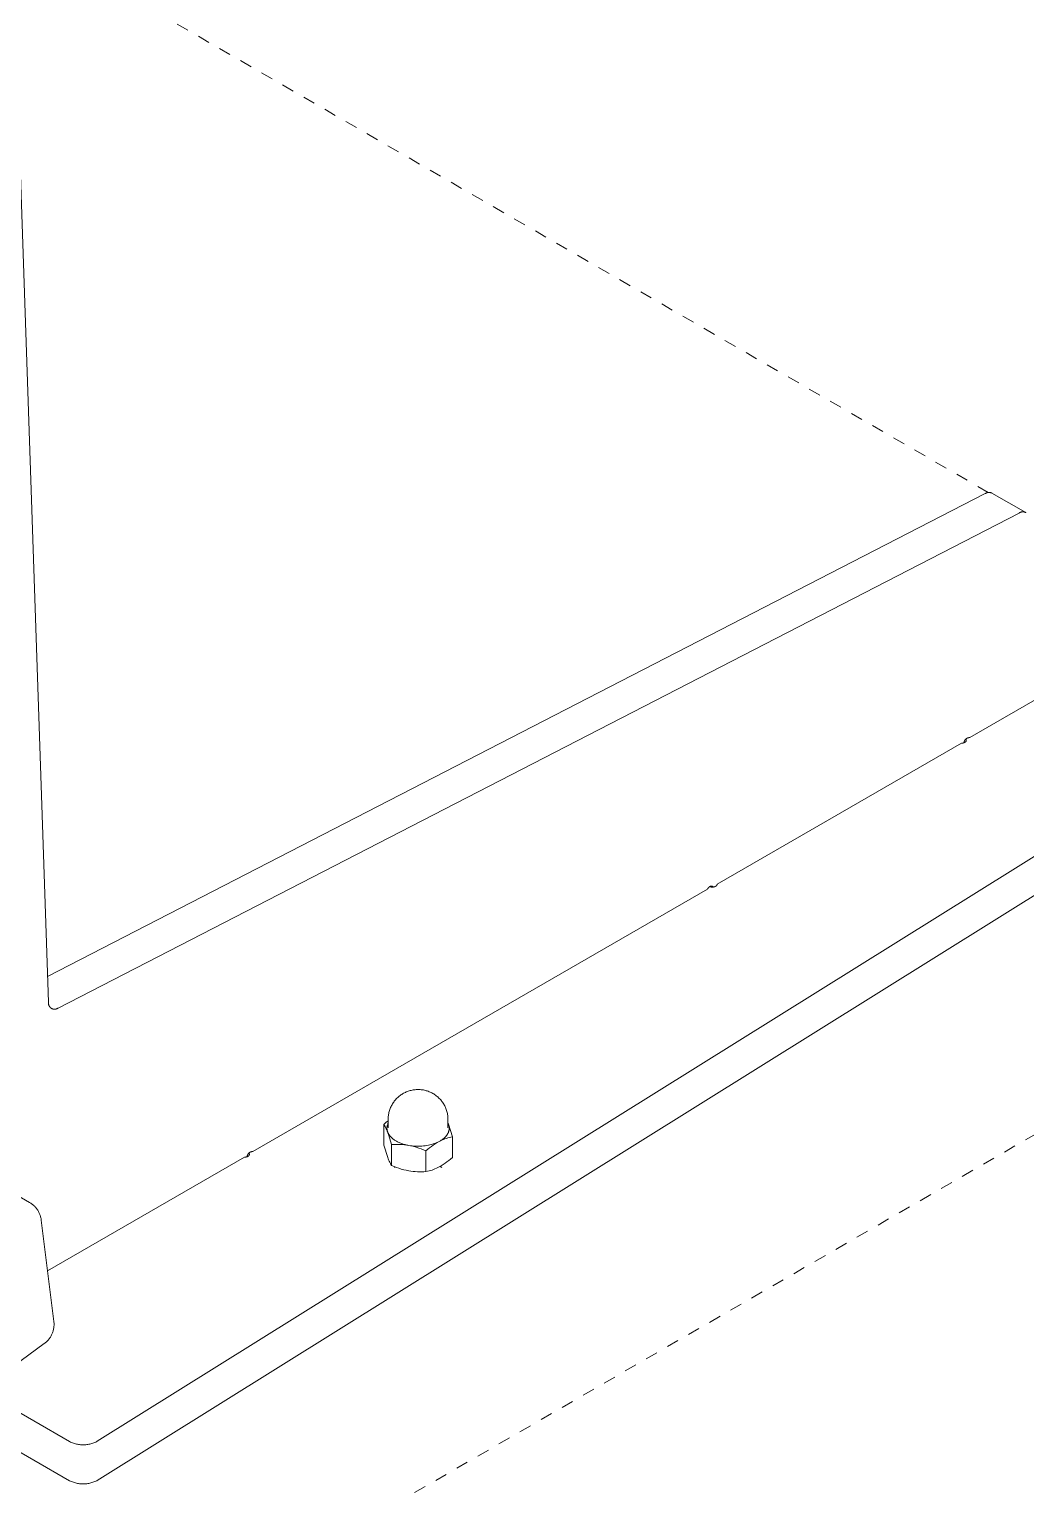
# Model space of a CAD drawing. Header units: inches. Extents: x -6 to 177, y -6 to 113.
# Drawn here: x 159.55 to 167.75, y 58.59 to 70.58 of the extents above; entities that cross this region are included whole.
import ezdxf

# ---------------------------------------------------------------- set-up
doc = ezdxf.new("R2010")
doc.units = ezdxf.units.IN
doc.linetypes.add('HIDDEN', pattern=[1.905, 1.27, -0.635])
doc.layers.add('ZANO_R', color=7, linetype='Continuous', lineweight=0)
doc.layers.add('ZANO_R_przerywana', color=250, linetype='HIDDEN', lineweight=0)

msp = doc.modelspace()

# ---------------------------------------------------------------- linework, layer by layer
at = {"layer": 'ZANO_R'}
for p, q in [((159.70955, 62.57689), (159.43822, 70.59435)), ((167.41172, 66.75948), (159.70235, 62.78961)), ((167.4134, 66.7605), (167.41172, 66.75948)), ((167.41512, 66.76146), (167.4134, 66.7605)), ((167.41686, 66.76236), (167.41512, 66.76146)), ((167.41864, 66.7632), (167.41686, 66.76236)), ((167.42044, 66.76398), (167.41864, 66.7632)), ((167.42227, 66.7647), (167.42044, 66.76398)), ((167.42413, 66.76535), (167.42227, 66.7647)), ((167.426, 66.76594), (167.42413, 66.76535)), ((167.4279, 66.76646), (167.426, 66.76594)), ((167.42981, 66.76692), (167.4279, 66.76646)), ((167.43174, 66.76731), (167.42981, 66.76692)), ((167.43368, 66.76763), (167.43174, 66.76731)), ((167.43563, 66.76789), (167.43368, 66.76763)), ((167.43758, 66.76808), (167.43563, 66.76789)), ((167.43954, 66.7682), (167.43758, 66.76808)), ((167.44151, 66.76826), (167.43954, 66.7682)), ((167.44348, 66.76824), (167.44151, 66.76826)), ((167.44544, 66.76816), (167.44348, 66.76824)), ((167.4474, 66.76801), (167.44544, 66.76816)), ((167.44935, 66.76779), (167.4474, 66.76801)), ((167.4513, 66.76751), (167.44935, 66.76779)), ((167.45323, 66.76716), (167.4513, 66.76751)), ((167.45515, 66.76674), (167.45323, 66.76716)), ((167.45706, 66.76626), (167.45515, 66.76674)), ((167.45895, 66.76571), (167.45706, 66.76626)), ((167.46081, 66.76509), (167.45895, 66.76571)), ((167.46266, 66.76441), (167.46081, 66.76509)), ((167.46448, 66.76367), (167.46266, 66.76441)), ((167.46627, 66.76287), (167.46448, 66.76367)), ((167.46627, 66.76287), (167.74469, 66.60212)), ((167.69014, 66.59873), (159.78851, 62.52986)), ((167.69149, 66.59974), (167.69014, 66.59873)), ((167.69288, 66.60071), (167.69149, 66.59974)), ((167.6943, 66.60162), (167.69288, 66.60071)), ((167.69575, 66.60249), (167.6943, 66.60162)), ((167.69723, 66.6033), (167.69575, 66.60249)), ((167.69874, 66.60406), (167.69723, 66.6033)), ((167.70027, 66.60477), (167.69874, 66.60406)), ((167.70183, 66.60542), (167.70027, 66.60477)), ((167.70341, 66.60602), (167.70183, 66.60542)), ((167.70501, 66.60657), (167.70341, 66.60602)), ((167.70663, 66.60706), (167.70501, 66.60657)), ((167.70826, 66.60749), (167.70663, 66.60706)), ((167.70991, 66.60786), (167.70826, 66.60749)), ((167.71157, 66.60818), (167.70991, 66.60786)), ((167.71324, 66.60844), (167.71157, 66.60818)), ((167.71492, 66.60864), (167.71324, 66.60844)), ((167.7166, 66.60878), (167.71492, 66.60864)), ((167.71829, 66.60887), (167.7166, 66.60878)), ((167.71998, 66.60889), (167.71829, 66.60887)), ((167.72167, 66.60886), (167.71998, 66.60889)), ((167.72335, 66.60877), (167.72167, 66.60886)), ((167.72504, 66.60862), (167.72335, 66.60877)), ((167.72671, 66.60841), (167.72504, 66.60862)), ((167.72838, 66.60814), (167.72671, 66.60841)), ((167.73004, 66.60781), (167.72838, 66.60814)), ((167.73169, 66.60743), (167.73004, 66.60781)), ((167.73332, 66.60699), (167.73169, 66.60743)), ((167.73493, 66.60649), (167.73332, 66.60699)), ((167.73653, 66.60594), (167.73493, 66.60649)), ((167.73811, 66.60533), (167.73653, 66.60594)), ((167.73966, 66.60467), (167.73811, 66.60533)), ((167.74119, 66.60395), (167.73966, 66.60467)), ((167.74269, 66.60319), (167.74119, 66.60395)), ((167.74417, 66.60237), (167.74269, 66.60319)), ((167.74562, 66.60149), (167.74417, 66.60237)), ((167.28376, 64.75237), (167.94599, 65.13471)), ((167.27769, 64.75229), (167.27921, 64.75239)), ((167.27921, 64.75239), (167.28072, 64.75243)), ((167.28072, 64.75243), (167.28224, 64.75243)), ((167.28224, 64.75243), (167.28376, 64.75237)), ((167.21615, 64.70691), (165.20678, 63.5468)), ((167.2179, 64.70693), (167.21615, 64.70691)), ((167.21969, 64.707), (167.2179, 64.70693)), ((167.22149, 64.70712), (167.21969, 64.707)), ((167.22331, 64.70728), (167.22149, 64.70712)), ((167.22514, 64.70751), (167.22331, 64.70728)), ((167.22698, 64.70778), (167.22514, 64.70751)), ((167.22882, 64.70811), (167.22698, 64.70778)), ((167.23064, 64.7085), (167.22882, 64.70811)), ((167.23245, 64.70895), (167.23064, 64.7085)), ((167.23423, 64.70944), (167.23245, 64.70895)), ((167.23598, 64.71), (167.23423, 64.70944)), ((167.23684, 64.7103), (167.23598, 64.71)), ((167.23769, 64.71061), (167.23684, 64.7103)), ((167.23704, 64.71037), (167.23714, 64.71188)), ((167.23714, 64.71188), (167.2373, 64.71339)), ((167.2373, 64.71339), (167.23751, 64.7149)), ((167.23751, 64.7149), (167.23776, 64.71639)), ((167.23853, 64.71094), (167.23769, 64.71061)), ((167.23776, 64.71639), (167.23807, 64.71788)), ((167.23807, 64.71788), (167.23843, 64.71935)), ((167.23843, 64.71935), (167.23884, 64.72081)), ((167.23936, 64.71127), (167.23853, 64.71094)), ((167.23884, 64.72081), (167.2393, 64.72226)), ((167.2393, 64.72226), (167.23981, 64.72369)), ((167.24017, 64.71163), (167.23936, 64.71127)), ((167.23981, 64.72369), (167.24037, 64.7251)), ((167.24096, 64.71199), (167.24017, 64.71163)), ((167.24037, 64.7251), (167.24098, 64.72649)), ((167.24175, 64.71237), (167.24096, 64.71199)), ((167.24098, 64.72649), (167.24163, 64.72786)), ((167.24163, 64.72786), (167.24233, 64.72921)), ((167.24251, 64.71275), (167.24175, 64.71237)), ((167.24233, 64.72921), (167.24308, 64.73053)), ((167.24326, 64.71315), (167.24251, 64.71275)), ((167.24308, 64.73053), (167.24387, 64.73182)), ((167.24399, 64.71356), (167.24326, 64.71315)), ((167.24387, 64.73182), (167.2447, 64.73309)), ((167.2447, 64.71399), (167.24399, 64.71356)), ((167.2447, 64.73309), (167.24558, 64.73433)), ((167.24539, 64.71442), (167.2447, 64.71399)), ((167.24606, 64.71486), (167.24539, 64.71442)), ((167.24558, 64.73433), (167.2465, 64.73554)), ((167.24672, 64.71531), (167.24606, 64.71486)), ((167.2465, 64.73554), (167.24746, 64.73671)), ((167.24735, 64.71577), (167.24672, 64.71531)), ((167.24795, 64.71624), (167.24735, 64.71577)), ((167.24746, 64.73671), (167.24845, 64.73786)), ((167.24854, 64.71671), (167.24795, 64.71624)), ((167.24845, 64.73786), (167.24949, 64.73896)), ((167.2491, 64.7172), (167.24854, 64.71671)), ((167.24964, 64.71769), (167.2491, 64.7172)), ((167.24949, 64.73896), (167.25057, 64.74003)), ((167.25016, 64.71819), (167.24964, 64.71769)), ((167.25065, 64.71869), (167.25016, 64.71819)), ((167.25057, 64.74003), (167.25168, 64.74107)), ((167.25112, 64.7192), (167.25065, 64.71869)), ((167.25157, 64.71971), (167.25112, 64.7192)), ((167.25148, 64.73967), (167.25174, 64.73936)), ((167.25199, 64.72023), (167.25157, 64.71971)), ((167.25168, 64.74107), (167.25282, 64.74206)), ((167.25174, 64.73936), (167.25199, 64.73905)), ((167.25199, 64.73905), (167.25223, 64.73874)), ((167.25238, 64.72075), (167.25199, 64.72023)), ((167.25223, 64.73874), (167.25246, 64.73843)), ((167.25276, 64.72127), (167.25238, 64.72075)), ((167.25246, 64.73843), (167.25268, 64.73811)), ((167.25268, 64.73811), (167.2529, 64.7378)), ((167.2531, 64.7218), (167.25276, 64.72127)), ((167.25282, 64.74206), (167.254, 64.74302)), ((167.2529, 64.7378), (167.2531, 64.73748)), ((167.2531, 64.73748), (167.2533, 64.73717)), ((167.25343, 64.72232), (167.2531, 64.7218)), ((167.2533, 64.73717), (167.25349, 64.73685)), ((167.25358, 64.72259), (167.25343, 64.72232)), ((167.25349, 64.73685), (167.25367, 64.73653)), ((167.25373, 64.72285), (167.25358, 64.72259)), ((167.25367, 64.73653), (167.25384, 64.73621)), ((167.25387, 64.72312), (167.25373, 64.72285)), ((167.25384, 64.73621), (167.254, 64.7359)), ((167.254, 64.72338), (167.25387, 64.72312)), ((167.254, 64.74302), (167.25521, 64.74393)), ((167.254, 64.7359), (167.25415, 64.73558)), ((167.25413, 64.72365), (167.254, 64.72338)), ((167.25425, 64.72391), (167.25413, 64.72365)), ((167.25415, 64.73558), (167.2543, 64.73526)), ((167.25437, 64.72418), (167.25425, 64.72391)), ((167.2543, 64.73526), (167.25444, 64.73494)), ((167.25448, 64.72444), (167.25437, 64.72418)), ((167.25444, 64.73494), (167.25456, 64.73462)), ((167.25458, 64.72471), (167.25448, 64.72444)), ((167.25456, 64.73462), (167.25468, 64.7343)), ((167.25468, 64.72497), (167.25458, 64.72471)), ((167.25468, 64.7343), (167.25479, 64.73399)), ((167.25478, 64.72524), (167.25468, 64.72497)), ((167.25486, 64.7255), (167.25478, 64.72524)), ((167.25479, 64.73399), (167.2549, 64.73367)), ((167.25495, 64.72577), (167.25486, 64.7255)), ((167.2549, 64.73367), (167.25499, 64.73335)), ((167.25502, 64.72603), (167.25495, 64.72577)), ((167.25499, 64.73335), (167.25508, 64.73304)), ((167.25509, 64.72629), (167.25502, 64.72603)), ((167.25508, 64.73304), (167.25516, 64.73272)), ((167.25516, 64.72655), (167.25509, 64.72629)), ((167.25516, 64.73272), (167.25523, 64.73241)), ((167.25522, 64.72681), (167.25516, 64.72655)), ((167.25521, 64.74393), (167.25646, 64.74481)), ((167.25527, 64.72708), (167.25522, 64.72681)), ((167.25523, 64.73241), (167.25529, 64.7321)), ((167.25532, 64.72734), (167.25527, 64.72708)), ((167.25529, 64.7321), (167.25535, 64.73179)), ((167.25536, 64.7276), (167.25532, 64.72734)), ((167.25535, 64.73179), (167.25539, 64.73147)), ((167.2554, 64.72785), (167.25536, 64.7276)), ((167.25539, 64.73147), (167.25543, 64.73116)), ((167.25543, 64.72811), (167.2554, 64.72785)), ((167.25543, 64.73116), (167.25546, 64.73086)), ((167.25546, 64.72837), (167.25543, 64.72811)), ((167.25546, 64.73086), (167.25549, 64.73055)), ((167.25548, 64.72862), (167.25546, 64.72837)), ((167.2555, 64.72888), (167.25548, 64.72862)), ((167.25549, 64.73055), (167.25551, 64.73024)), ((167.25551, 64.72913), (167.2555, 64.72888)), ((167.25551, 64.73024), (167.25552, 64.72994)), ((167.25552, 64.72939), (167.25551, 64.72913)), ((167.25552, 64.72994), (167.25552, 64.72964)), ((167.25552, 64.72964), (167.25552, 64.72939)), ((167.25646, 64.74481), (167.25773, 64.74564)), ((167.25773, 64.74564), (167.25903, 64.74642)), ((167.25903, 64.74642), (167.26035, 64.74716)), ((167.26035, 64.74716), (167.2617, 64.74786)), ((167.2617, 64.74786), (167.26307, 64.7485)), ((167.26307, 64.7485), (167.26446, 64.74911)), ((167.26446, 64.74911), (167.26588, 64.74966)), ((167.26588, 64.74966), (167.26731, 64.75016)), ((167.26731, 64.75016), (167.26876, 64.75062)), ((167.26876, 64.75062), (167.27022, 64.75102)), ((167.27022, 64.75102), (167.27169, 64.75138)), ((167.27169, 64.75138), (167.27318, 64.75168)), ((167.27318, 64.75168), (167.27468, 64.75193)), ((167.27468, 64.75193), (167.27618, 64.75214)), ((167.27618, 64.75214), (167.27769, 64.75229)), ((160.10983, 58.96809), (168.90459, 64.45768)), ((160.10983, 58.64661), (168.90459, 64.13619)), ((161.38971, 61.34944), (165.12803, 63.50776)), ((165.12803, 63.50776), (165.12893, 63.50927)), ((165.12893, 63.50927), (165.12988, 63.51078)), ((165.12988, 63.51078), (165.13089, 63.51229)), ((165.13089, 63.51229), (165.13195, 63.51378)), ((165.13195, 63.51378), (165.13305, 63.51525)), ((165.13305, 63.51525), (165.13421, 63.51671)), ((165.13421, 63.51671), (165.13542, 63.51813)), ((165.13542, 63.51813), (165.13666, 63.51952)), ((165.13666, 63.51952), (165.13795, 63.52086)), ((165.13795, 63.52086), (165.13928, 63.52215)), ((165.13928, 63.52215), (165.14063, 63.52339)), ((165.14063, 63.52339), (165.14132, 63.52399)), ((165.14132, 63.52399), (165.14202, 63.52457)), ((165.14202, 63.52457), (165.14272, 63.52513)), ((165.14272, 63.52513), (165.14342, 63.52568)), ((165.14342, 63.52568), (165.14413, 63.5262)), ((165.14413, 63.5262), (165.14485, 63.52671)), ((165.14485, 63.52671), (165.14556, 63.5272)), ((165.14556, 63.5272), (165.14628, 63.52767)), ((165.1475, 63.5272), (165.14623, 63.52764)), ((165.14628, 63.52767), (165.147, 63.52812)), ((165.147, 63.52812), (165.14772, 63.52854)), ((165.14878, 63.52679), (165.1475, 63.5272)), ((165.14772, 63.52854), (165.14844, 63.52895)), ((165.14844, 63.52895), (165.14916, 63.52933)), ((165.15007, 63.52641), (165.14878, 63.52679)), ((165.14916, 63.52933), (165.14988, 63.52969)), ((165.14988, 63.52969), (165.1506, 63.53003)), ((165.15138, 63.52606), (165.15007, 63.52641)), ((165.1506, 63.53003), (165.15131, 63.53035)), ((165.15131, 63.53035), (165.15202, 63.53064)), ((165.15269, 63.52573), (165.15138, 63.52606)), ((165.15202, 63.53064), (165.15273, 63.53091)), ((165.15401, 63.52544), (165.15269, 63.52573)), ((165.15273, 63.53091), (165.15343, 63.53116)), ((165.15343, 63.53116), (165.15412, 63.53138)), ((165.15533, 63.52517), (165.15401, 63.52544)), ((165.15412, 63.53138), (165.15481, 63.53158)), ((165.15481, 63.53158), (165.15549, 63.53175)), ((165.15666, 63.52493), (165.15533, 63.52517)), ((165.15549, 63.53175), (165.15617, 63.53191)), ((165.15617, 63.53191), (165.15683, 63.53203)), ((165.158, 63.52472), (165.15666, 63.52493)), ((165.15683, 63.53203), (165.15749, 63.53214)), ((165.15749, 63.53214), (165.15814, 63.53222)), ((165.15934, 63.52454), (165.158, 63.52472)), ((165.15814, 63.53222), (165.15878, 63.53228)), ((165.15878, 63.53228), (165.15941, 63.53232)), ((165.16068, 63.52439), (165.15934, 63.52454)), ((165.15941, 63.53232), (165.16003, 63.53234)), ((165.16003, 63.53234), (165.16033, 63.53234)), ((165.16033, 63.53234), (165.16063, 63.53233)), ((165.16063, 63.53233), (165.16093, 63.53232)), ((165.16203, 63.52426), (165.16068, 63.52439)), ((165.16093, 63.53232), (165.16123, 63.53231)), ((165.16123, 63.53231), (165.16152, 63.53228)), ((165.16152, 63.53228), (165.16182, 63.53226)), ((165.16182, 63.53226), (165.1621, 63.53223)), ((165.16337, 63.52417), (165.16203, 63.52426)), ((165.1621, 63.53223), (165.16239, 63.53219)), ((165.16239, 63.53219), (165.16267, 63.53215)), ((165.16267, 63.53215), (165.16295, 63.5321)), ((165.16295, 63.5321), (165.16322, 63.53205)), ((165.16322, 63.53205), (165.1635, 63.53199)), ((165.16472, 63.52411), (165.16337, 63.52417)), ((165.1635, 63.53199), (165.16377, 63.53193)), ((165.16377, 63.53193), (165.16403, 63.53187)), ((165.16403, 63.53187), (165.16429, 63.5318)), ((165.16429, 63.5318), (165.16455, 63.53172)), ((165.16455, 63.53172), (165.16481, 63.53164)), ((165.16607, 63.52407), (165.16472, 63.52411)), ((165.16481, 63.53164), (165.16506, 63.53156)), ((165.16506, 63.53156), (165.16531, 63.53147)), ((165.16531, 63.53147), (165.16556, 63.53138)), ((165.16556, 63.53138), (165.1658, 63.53128)), ((165.1658, 63.53128), (165.16604, 63.53118)), ((165.16604, 63.53118), (165.16628, 63.53108)), ((165.16741, 63.52407), (165.16607, 63.52407)), ((165.16628, 63.53108), (165.16651, 63.53097)), ((165.16651, 63.53097), (165.16674, 63.53085)), ((165.16674, 63.53085), (165.16697, 63.53074)), ((165.16697, 63.53074), (165.16719, 63.53062)), ((165.16719, 63.53062), (165.16741, 63.53049)), ((165.16741, 63.53049), (165.16763, 63.53036)), ((165.16916, 63.52409), (165.16741, 63.52407)), ((165.16763, 63.53036), (165.16785, 63.53022)), ((165.16785, 63.53022), (165.16808, 63.53007)), ((165.16808, 63.53007), (165.16829, 63.52992)), ((165.16829, 63.52992), (165.16851, 63.52977)), ((165.16851, 63.52977), (165.16872, 63.52961)), ((165.16872, 63.52961), (165.16893, 63.52945)), ((165.16893, 63.52945), (165.16914, 63.52928)), ((165.16914, 63.52928), (165.16935, 63.52911)), ((165.17095, 63.52416), (165.16916, 63.52409)), ((165.16935, 63.52911), (165.16955, 63.52894)), ((165.16955, 63.52894), (165.16975, 63.52876)), ((165.16975, 63.52876), (165.16995, 63.52858)), ((165.16995, 63.52858), (165.17014, 63.52839)), ((165.17014, 63.52839), (165.17033, 63.5282)), ((165.17033, 63.5282), (165.17052, 63.52801)), ((165.17052, 63.52801), (165.1707, 63.52782)), ((165.1707, 63.52782), (165.17088, 63.52762)), ((165.17088, 63.52762), (165.17106, 63.52741)), ((165.17275, 63.52428), (165.17095, 63.52416)), ((165.17106, 63.52741), (165.17123, 63.52721)), ((165.17123, 63.52721), (165.17139, 63.527)), ((165.17139, 63.527), (165.17156, 63.52679)), ((165.17156, 63.52679), (165.17172, 63.52657)), ((165.17172, 63.52657), (165.17187, 63.52636)), ((165.17187, 63.52636), (165.17203, 63.52614)), ((165.17203, 63.52614), (165.17217, 63.52592)), ((165.17217, 63.52592), (165.17232, 63.52569)), ((165.17232, 63.52569), (165.17245, 63.52546)), ((165.17245, 63.52546), (165.17259, 63.52524)), ((165.17259, 63.52524), (165.17272, 63.525)), ((165.17272, 63.525), (165.17284, 63.52477)), ((165.17457, 63.52445), (165.17275, 63.52428)), ((165.17284, 63.52477), (165.17296, 63.52454)), ((165.17296, 63.52454), (165.17308, 63.5243)), ((165.17641, 63.52467), (165.17457, 63.52445)), ((165.17824, 63.52494), (165.17641, 63.52467)), ((165.18008, 63.52527), (165.17824, 63.52494)), ((165.1819, 63.52566), (165.18008, 63.52527)), ((165.18371, 63.52611), (165.1819, 63.52566)), ((165.18549, 63.52661), (165.18371, 63.52611)), ((165.18724, 63.52716), (165.18549, 63.52661)), ((165.18811, 63.52746), (165.18724, 63.52716)), ((165.18895, 63.52777), (165.18811, 63.52746)), ((165.18979, 63.5281), (165.18895, 63.52777)), ((165.19062, 63.52843), (165.18979, 63.5281)), ((165.19143, 63.52879), (165.19062, 63.52843)), ((165.19223, 63.52915), (165.19143, 63.52879)), ((165.19301, 63.52953), (165.19223, 63.52915)), ((165.19377, 63.52991), (165.19301, 63.52953)), ((165.19452, 63.53031), (165.19377, 63.52991)), ((165.19525, 63.53072), (165.19452, 63.53031)), ((165.19596, 63.53115), (165.19525, 63.53072)), ((165.19665, 63.53158), (165.19596, 63.53115)), ((165.19733, 63.53202), (165.19665, 63.53158)), ((165.19798, 63.53247), (165.19733, 63.53202)), ((165.19861, 63.53293), (165.19798, 63.53247)), ((165.19922, 63.5334), (165.19861, 63.53293)), ((165.1998, 63.53387), (165.19922, 63.5334)), ((165.20036, 63.53436), (165.1998, 63.53387)), ((165.20091, 63.53485), (165.20036, 63.53436)), ((165.20142, 63.53535), (165.20091, 63.53485)), ((165.20192, 63.53585), (165.20142, 63.53535)), ((165.20238, 63.53636), (165.20192, 63.53585)), ((165.20283, 63.53687), (165.20238, 63.53636)), ((165.20325, 63.53739), (165.20283, 63.53687)), ((165.20365, 63.53791), (165.20325, 63.53739)), ((165.20402, 63.53843), (165.20365, 63.53791)), ((165.20437, 63.53896), (165.20402, 63.53843)), ((165.20469, 63.53948), (165.20437, 63.53896)), ((165.20484, 63.53975), (165.20469, 63.53948)), ((165.20499, 63.54001), (165.20484, 63.53975)), ((165.20513, 63.54028), (165.20499, 63.54001)), ((165.20526, 63.54054), (165.20513, 63.54028)), ((165.20539, 63.54081), (165.20526, 63.54054)), ((165.20551, 63.54107), (165.20539, 63.54081)), ((165.20563, 63.54134), (165.20551, 63.54107)), ((165.20574, 63.5416), (165.20563, 63.54134)), ((165.20585, 63.54187), (165.20574, 63.5416)), ((165.20595, 63.54213), (165.20585, 63.54187)), ((165.20604, 63.5424), (165.20595, 63.54213)), ((165.20613, 63.54266), (165.20604, 63.5424)), ((165.20621, 63.54293), (165.20613, 63.54266)), ((165.20628, 63.54319), (165.20621, 63.54293)), ((165.20635, 63.54345), (165.20628, 63.54319)), ((165.20642, 63.54371), (165.20635, 63.54345)), ((165.20648, 63.54398), (165.20642, 63.54371)), ((165.20653, 63.54424), (165.20648, 63.54398)), ((165.20658, 63.5445), (165.20653, 63.54424)), ((165.20662, 63.54476), (165.20658, 63.5445)), ((165.20666, 63.54501), (165.20662, 63.54476)), ((165.20669, 63.54527), (165.20666, 63.54501)), ((165.20672, 63.54553), (165.20669, 63.54527)), ((165.20674, 63.54578), (165.20672, 63.54553)), ((165.20676, 63.54604), (165.20674, 63.54578)), ((165.20677, 63.54629), (165.20676, 63.54604)), ((165.20678, 63.54655), (165.20677, 63.54629)), ((165.20678, 63.5468), (165.20678, 63.54655)), ((159.70901, 62.57001), (159.70905, 62.57174)), ((159.70902, 62.56829), (159.70901, 62.57001)), ((159.70909, 62.56656), (159.70902, 62.56829)), ((159.70905, 62.57174), (159.70916, 62.57346)), ((159.70923, 62.56484), (159.70909, 62.56656)), ((159.70916, 62.57346), (159.70932, 62.57518)), ((159.70942, 62.56313), (159.70923, 62.56484)), ((159.70932, 62.57518), (159.70955, 62.57689)), ((159.70967, 62.56142), (159.70942, 62.56313)), ((159.70999, 62.55972), (159.70967, 62.56142)), ((159.71036, 62.55803), (159.70999, 62.55972)), ((159.71079, 62.55636), (159.71036, 62.55803)), ((159.71127, 62.55471), (159.71079, 62.55636)), ((159.71182, 62.55307), (159.71127, 62.55471)), ((159.71242, 62.55145), (159.71182, 62.55307)), ((159.71308, 62.54985), (159.71242, 62.55145)), ((159.71379, 62.54828), (159.71308, 62.54985)), ((159.71456, 62.54673), (159.71379, 62.54828)), ((159.71538, 62.54522), (159.71456, 62.54673)), ((159.71625, 62.54373), (159.71538, 62.54522)), ((159.71717, 62.54227), (159.71625, 62.54373)), ((159.71814, 62.54084), (159.71717, 62.54227)), ((159.71917, 62.53945), (159.71814, 62.54084)), ((159.72024, 62.5381), (159.71917, 62.53945)), ((159.72135, 62.53678), (159.72024, 62.5381)), ((159.72251, 62.5355), (159.72135, 62.53678)), ((159.72372, 62.53427), (159.72251, 62.5355)), ((159.72497, 62.53307), (159.72372, 62.53427)), ((159.72626, 62.53193), (159.72497, 62.53307)), ((159.72758, 62.53082), (159.72626, 62.53193)), ((159.72895, 62.52976), (159.72758, 62.53082)), ((159.73035, 62.52876), (159.72895, 62.52976)), ((159.73178, 62.5278), (159.73035, 62.52876)), ((159.73325, 62.52689), (159.73178, 62.5278)), ((159.73475, 62.52603), (159.73325, 62.52689)), ((159.73628, 62.52523), (159.73475, 62.52603)), ((159.73783, 62.52447), (159.73628, 62.52523)), ((159.73941, 62.52378), (159.73783, 62.52447)), ((159.74101, 62.52314), (159.73941, 62.52378)), ((159.74264, 62.52255), (159.74101, 62.52314)), ((159.74428, 62.52202), (159.74264, 62.52255)), ((159.74594, 62.52155), (159.74428, 62.52202)), ((159.74762, 62.52114), (159.74594, 62.52155)), ((159.7493, 62.52078), (159.74762, 62.52114)), ((159.75101, 62.52049), (159.7493, 62.52078)), ((159.75272, 62.52025), (159.75101, 62.52049)), ((159.75443, 62.52007), (159.75272, 62.52025)), ((159.75615, 62.51996), (159.75443, 62.52007)), ((159.75788, 62.5199), (159.75615, 62.51996)), ((159.75961, 62.5199), (159.75788, 62.5199)), ((159.76133, 62.51997), (159.75961, 62.5199)), ((159.76305, 62.52009), (159.76133, 62.51997)), ((159.76477, 62.52027), (159.76305, 62.52009)), ((159.76648, 62.52051), (159.76477, 62.52027)), ((159.76818, 62.52081), (159.76648, 62.52051)), ((159.76987, 62.52117), (159.76818, 62.52081)), ((159.77154, 62.52159), (159.76987, 62.52117)), ((159.7732, 62.52207), (159.77154, 62.52159)), ((159.77484, 62.5226), (159.7732, 62.52207)), ((159.77646, 62.52319), (159.77484, 62.5226)), ((159.77806, 62.52384), (159.77646, 62.52319)), ((159.77964, 62.52454), (159.77806, 62.52384)), ((159.78119, 62.5253), (159.77964, 62.52454)), ((159.78272, 62.52611), (159.78119, 62.5253)), ((159.78421, 62.52697), (159.78272, 62.52611)), ((159.78568, 62.52789), (159.78421, 62.52697)), ((159.78711, 62.52885), (159.78568, 62.52789)), ((159.78851, 62.52986), (159.78711, 62.52885)), ((162.5426, 61.74909), (162.54737, 61.75606)), ((162.54737, 61.75606), (162.55238, 61.76286)), ((162.55238, 61.76286), (162.55762, 61.76948)), ((162.55762, 61.76948), (162.56308, 61.77592)), ((162.56308, 61.77592), (162.56876, 61.78217)), ((162.56876, 61.78217), (162.57465, 61.78822)), ((162.57465, 61.78822), (162.58075, 61.79407)), ((162.58075, 61.79407), (162.58704, 61.7997)), ((162.58704, 61.7997), (162.59352, 61.80511)), ((162.59352, 61.80511), (162.60018, 61.8103)), ((162.60018, 61.8103), (162.60702, 61.81525)), ((162.60702, 61.81525), (162.61402, 61.81997)), ((162.61402, 61.81997), (162.62119, 61.82444)), ((162.62119, 61.82444), (162.6285, 61.82867)), ((162.6285, 61.82867), (162.63595, 61.83264)), ((162.63595, 61.83264), (162.64353, 61.83636)), ((162.64353, 61.83636), (162.65124, 61.83981)), ((162.65124, 61.83981), (162.65906, 61.843)), ((162.65906, 61.843), (162.66698, 61.84591)), ((162.66698, 61.84591), (162.675, 61.84855)), ((162.675, 61.84855), (162.68311, 61.85092)), ((162.68311, 61.85092), (162.69129, 61.85301)), ((162.69129, 61.85301), (162.69954, 61.85481)), ((162.69954, 61.85481), (162.70785, 61.85633)), ((162.70785, 61.85633), (162.7162, 61.85756)), ((162.7162, 61.85756), (162.72453, 61.8585)), ((162.72453, 61.8585), (162.73288, 61.85916)), ((162.73288, 61.85916), (162.74125, 61.85953)), ((162.74125, 61.85953), (162.74963, 61.85962)), ((162.74963, 61.85962), (162.758, 61.85942)), ((162.758, 61.85942), (162.76637, 61.85894)), ((162.76637, 61.85894), (162.77471, 61.85817)), ((162.77471, 61.85817), (162.78302, 61.85712)), ((162.78302, 61.85712), (162.79129, 61.85578)), ((162.79129, 61.85578), (162.79951, 61.85417)), ((162.79951, 61.85417), (162.80767, 61.85228)), ((162.80767, 61.85228), (162.81577, 61.85011)), ((162.81577, 61.85011), (162.82378, 61.84766)), ((162.82378, 61.84766), (162.83171, 61.84494)), ((162.83171, 61.84494), (162.83953, 61.84196)), ((162.83953, 61.84196), (162.84726, 61.83871)), ((162.84726, 61.83871), (162.85486, 61.8352)), ((162.85486, 61.8352), (162.86235, 61.83144)), ((162.86235, 61.83144), (162.8697, 61.82742)), ((162.8697, 61.82742), (162.87691, 61.82315)), ((162.87691, 61.82315), (162.88397, 61.81864)), ((162.88397, 61.81864), (162.89087, 61.81389)), ((162.89087, 61.81389), (162.89761, 61.80891)), ((162.89761, 61.80891), (162.90417, 61.8037)), ((162.90417, 61.8037), (162.91056, 61.79828)), ((162.91056, 61.79828), (162.91675, 61.79264)), ((162.91675, 61.79264), (162.92275, 61.78679)), ((162.92275, 61.78679), (162.92855, 61.78074)), ((162.92855, 61.78074), (162.93413, 61.77449)), ((162.93413, 61.77449), (162.9395, 61.76806)), ((162.9395, 61.76806), (162.94465, 61.76146)), ((162.94465, 61.76146), (162.94957, 61.75467)), ((162.94957, 61.75467), (162.95426, 61.74773)), ((162.50248, 61.63041), (162.5032, 61.63883)), ((162.5032, 61.63883), (162.50421, 61.64721)), ((162.50421, 61.64721), (162.50551, 61.65556)), ((162.50551, 61.65556), (162.50709, 61.66385)), ((162.50709, 61.66385), (162.50896, 61.67209)), ((162.50896, 61.67209), (162.51111, 61.68025)), ((162.51111, 61.68025), (162.51354, 61.68834)), ((162.51354, 61.68834), (162.51624, 61.69634)), ((162.51624, 61.69634), (162.51922, 61.70424)), ((162.51922, 61.70424), (162.52247, 61.71204)), ((162.52247, 61.71204), (162.52598, 61.71972)), ((162.52598, 61.71972), (162.52975, 61.72727)), ((162.52975, 61.72727), (162.53379, 61.73469)), ((162.53379, 61.73469), (162.53807, 61.74197)), ((162.53807, 61.74197), (162.5426, 61.74909)), ((162.95426, 61.74773), (162.95871, 61.74063)), ((162.95871, 61.74063), (162.96291, 61.73338)), ((162.96291, 61.73338), (162.96687, 61.726)), ((162.96687, 61.726), (162.97057, 61.71848)), ((162.97057, 61.71848), (162.97401, 61.71084)), ((162.97401, 61.71084), (162.9772, 61.70309)), ((162.9772, 61.70309), (162.9801, 61.69528)), ((162.9801, 61.69528), (162.98273, 61.68738)), ((162.98273, 61.68738), (162.9851, 61.67939)), ((162.9851, 61.67939), (162.98719, 61.67132)), ((162.98719, 61.67132), (162.98901, 61.66319)), ((162.98901, 61.66319), (162.99055, 61.655)), ((162.99055, 61.655), (162.99182, 61.64677)), ((162.99182, 61.64677), (162.9928, 61.63849)), ((162.9928, 61.63849), (162.99351, 61.63019)), ((162.46581, 61.57324), (162.48366, 61.58811)), ((162.47132, 61.56449), (162.46581, 61.57324)), ((162.46581, 61.40161), (162.46581, 61.57324)), ((162.47656, 61.55556), (162.47132, 61.56449)), ((162.4815, 61.54647), (162.47656, 61.55556)), ((162.48615, 61.53723), (162.4815, 61.54647)), ((162.48366, 61.58811), (162.5019, 61.60249)), ((162.49051, 61.52785), (162.48615, 61.53723)), ((162.49457, 61.51833), (162.49051, 61.52785)), ((162.4921, 61.54412), (162.49206, 61.5411)), ((162.49206, 61.5411), (162.49212, 61.53808)), ((162.49225, 61.54713), (162.4921, 61.54412)), ((162.49212, 61.53808), (162.49228, 61.53507)), ((162.4925, 61.55014), (162.49225, 61.54713)), ((162.49228, 61.53507), (162.49255, 61.53206)), ((162.49286, 61.55314), (162.4925, 61.55014)), ((162.49255, 61.53206), (162.49292, 61.52907)), ((162.49331, 61.55613), (162.49286, 61.55314)), ((162.49292, 61.52907), (162.49339, 61.52608)), ((162.49387, 61.55909), (162.49331, 61.55613)), ((162.49339, 61.52608), (162.49396, 61.52312)), ((162.49453, 61.56204), (162.49387, 61.55909)), ((162.49396, 61.52312), (162.49464, 61.52018)), ((162.49529, 61.56496), (162.49453, 61.56204)), ((162.49833, 61.50869), (162.49457, 61.51833)), ((162.49464, 61.52018), (162.49541, 61.51726)), ((162.49615, 61.56785), (162.49529, 61.56496)), ((162.49541, 61.51726), (162.49628, 61.51437)), ((162.4971, 61.57072), (162.49615, 61.56785)), ((162.49816, 61.57354), (162.4971, 61.57072)), ((162.49931, 61.57634), (162.49816, 61.57354)), ((162.50056, 61.57908), (162.49931, 61.57634)), ((162.5019, 61.58179), (162.50056, 61.57908)), ((162.5019, 61.61354), (162.50204, 61.62198)), ((162.5019, 61.54506), (162.5019, 61.61354)), ((162.50204, 61.62198), (162.50248, 61.63041)), ((162.99351, 61.63019), (162.99393, 61.62187)), ((162.99393, 61.62187), (162.99407, 61.61354)), ((162.99407, 61.61354), (162.99407, 61.54506)), ((162.99407, 61.58261), (162.99764, 61.57372)), ((162.99534, 61.57913), (162.99407, 61.58179)), ((162.99653, 61.57644), (162.99534, 61.57913)), ((162.99764, 61.57372), (162.99653, 61.57644)), ((162.99764, 61.57372), (163.03015, 61.47184)), ((162.99849, 61.57146), (162.99764, 61.57372)), ((162.99928, 61.56918), (162.99849, 61.57146)), ((163.00002, 61.56689), (162.99928, 61.56918)), ((162.99956, 61.51408), (163.00031, 61.5165)), ((163.00069, 61.56458), (163.00002, 61.56689)), ((163.00031, 61.5165), (163.00099, 61.51893)), ((163.0013, 61.56226), (163.00069, 61.56458)), ((163.00099, 61.51893), (163.0016, 61.52137)), ((163.00185, 61.55992), (163.0013, 61.56226)), ((163.0016, 61.52137), (163.00213, 61.5238)), ((163.00234, 61.55757), (163.00185, 61.55992)), ((163.00213, 61.5238), (163.0026, 61.52624)), ((163.00276, 61.55521), (163.00234, 61.55757)), ((163.0026, 61.52624), (163.00299, 61.52868)), ((163.00312, 61.55283), (163.00276, 61.55521)), ((163.00299, 61.52868), (163.00332, 61.53111)), ((163.00341, 61.55045), (163.00312, 61.55283)), ((163.00332, 61.53111), (163.00357, 61.53355)), ((163.00364, 61.54806), (163.00341, 61.55045)), ((163.00357, 61.53355), (163.00375, 61.53598)), ((163.0038, 61.54565), (163.00364, 61.54806)), ((163.00375, 61.53598), (163.00387, 61.53841)), ((163.00389, 61.54324), (163.0038, 61.54565)), ((163.00387, 61.53841), (163.00391, 61.54083)), ((163.00391, 61.54083), (163.00389, 61.54324)), ((162.49833, 61.29972), (162.46581, 61.40161)), ((162.49628, 61.51437), (162.49726, 61.51151)), ((162.49726, 61.51151), (162.49833, 61.50869)), ((162.53084, 61.40681), (162.49833, 61.50869)), ((162.49833, 61.50869), (162.49924, 61.50644)), ((162.49924, 61.50644), (162.50022, 61.50418)), ((162.50022, 61.50418), (162.50126, 61.50193)), ((162.50126, 61.50193), (162.50237, 61.49968)), ((162.50237, 61.49968), (162.50354, 61.49743)), ((162.50354, 61.49743), (162.50478, 61.49518)), ((162.50478, 61.49518), (162.50609, 61.49294)), ((162.50609, 61.49294), (162.50747, 61.4907)), ((162.50747, 61.4907), (162.50891, 61.48847)), ((162.50891, 61.48847), (162.51042, 61.48624)), ((162.51042, 61.48624), (162.51199, 61.48403)), ((162.51199, 61.48403), (162.51363, 61.48182)), ((162.51363, 61.48182), (162.51534, 61.47962)), ((162.51534, 61.47962), (162.51712, 61.47743)), ((162.51712, 61.47743), (162.51896, 61.47525)), ((162.51896, 61.47525), (162.52087, 61.47309)), ((162.52087, 61.47309), (162.52284, 61.47094)), ((162.52284, 61.47094), (162.52488, 61.4688)), ((162.52488, 61.4688), (162.52699, 61.46668)), ((162.52699, 61.46668), (162.52915, 61.46458)), ((162.52915, 61.46458), (162.53139, 61.46249)), ((162.54851, 61.40789), (162.53084, 61.40681)), ((162.53084, 61.40681), (162.53084, 61.23517)), ((162.53139, 61.46249), (162.53368, 61.46043)), ((162.53368, 61.46043), (162.53604, 61.45838)), ((162.53604, 61.45838), (162.53846, 61.45635)), ((162.53846, 61.45635), (162.54348, 61.45236)), ((162.54348, 61.45236), (162.54874, 61.44847)), ((162.5662, 61.40843), (162.54851, 61.40789)), ((162.54874, 61.44847), (162.55423, 61.44467)), ((162.55423, 61.44467), (162.55993, 61.44098)), ((162.55993, 61.44098), (162.56585, 61.4374)), ((162.56585, 61.4374), (162.57197, 61.43394)), ((162.5839, 61.40842), (162.5662, 61.40843)), ((162.57197, 61.43394), (162.57828, 61.4306)), ((162.57828, 61.4306), (162.58477, 61.42739)), ((162.60159, 61.40785), (162.5839, 61.40842)), ((162.58477, 61.42739), (162.59142, 61.42432)), ((162.59142, 61.42432), (162.59823, 61.42138)), ((162.59823, 61.42138), (162.60518, 61.41858)), ((162.61926, 61.40674), (162.60159, 61.40785)), ((162.60518, 61.41858), (162.61226, 61.41593)), ((162.61226, 61.41593), (162.61945, 61.41343)), ((162.63688, 61.40508), (162.61926, 61.40674)), ((162.61945, 61.41343), (162.62675, 61.41107)), ((162.62675, 61.41107), (162.63414, 61.40887)), ((162.63414, 61.40887), (162.6416, 61.40681)), ((162.65444, 61.40287), (162.63688, 61.40508)), ((162.6416, 61.40681), (162.64912, 61.40491)), ((162.64912, 61.40491), (162.65669, 61.40316)), ((162.67193, 61.40012), (162.65444, 61.40287)), ((162.65669, 61.40316), (162.6643, 61.40157)), ((162.6643, 61.40157), (162.67193, 61.40012)), ((162.69264, 61.39581), (162.67193, 61.40012)), ((162.67193, 61.40012), (162.6852, 61.39782)), ((162.6852, 61.39782), (162.69855, 61.39597)), ((162.71321, 61.39083), (162.69264, 61.39581)), ((162.69855, 61.39597), (162.71195, 61.39456)), ((162.77926, 61.39428), (162.79267, 61.39558)), ((162.79267, 61.39558), (162.80603, 61.39732)), ((162.80603, 61.39732), (162.81933, 61.3995)), ((162.81933, 61.3995), (162.83255, 61.40213)), ((162.83255, 61.40213), (162.84567, 61.4052)), ((162.84567, 61.4052), (162.85868, 61.40871)), ((162.87304, 61.40273), (162.8575, 61.39177)), ((162.85868, 61.40871), (162.87157, 61.41264)), ((162.87157, 61.41264), (162.88431, 61.41701)), ((162.88891, 61.41319), (162.87304, 61.40273)), ((162.88431, 61.41701), (162.89691, 61.4218)), ((162.9051, 61.42317), (162.88891, 61.41319)), ((162.89691, 61.4218), (162.90934, 61.42701)), ((162.92158, 61.43263), (162.9051, 61.42317)), ((162.90934, 61.42701), (162.92158, 61.43263)), ((162.93303, 61.43851), (162.92158, 61.43263)), ((162.92158, 61.43263), (162.9274, 61.43583)), ((162.9274, 61.43583), (162.93308, 61.43916)), ((162.94467, 61.44401), (162.93303, 61.43851)), ((162.93308, 61.43916), (162.93862, 61.44262)), ((162.93862, 61.44262), (162.944, 61.4462)), ((162.944, 61.4462), (162.94921, 61.4499)), ((162.95647, 61.44915), (162.94467, 61.44401)), ((162.94921, 61.4499), (162.95424, 61.45372)), ((162.95424, 61.45372), (162.95908, 61.45766)), ((162.96843, 61.4539), (162.95647, 61.44915)), ((162.95908, 61.45766), (162.96142, 61.45967)), ((162.96142, 61.45967), (162.96371, 61.4617)), ((162.96371, 61.4617), (162.96595, 61.46377)), ((162.96595, 61.46377), (162.96814, 61.46585)), ((162.96814, 61.46585), (162.97026, 61.46797)), ((162.98053, 61.45827), (162.96843, 61.4539)), ((162.97026, 61.46797), (162.97233, 61.4701)), ((162.97233, 61.4701), (162.97435, 61.47226)), ((162.97435, 61.47226), (162.9763, 61.47444)), ((162.9763, 61.47444), (162.97819, 61.47664)), ((162.97819, 61.47664), (162.98002, 61.47887)), ((162.98002, 61.47887), (162.98179, 61.48111)), ((162.99277, 61.46225), (162.98053, 61.45827)), ((162.98179, 61.48111), (162.9835, 61.48337)), ((162.9835, 61.48337), (162.98514, 61.48565)), ((162.98514, 61.48565), (162.98671, 61.48795)), ((162.98671, 61.48795), (162.98822, 61.49026)), ((162.98822, 61.49026), (162.98967, 61.49259)), ((162.98967, 61.49259), (162.99104, 61.49494)), ((162.99104, 61.49494), (162.99235, 61.49729)), ((162.99235, 61.49729), (162.99359, 61.49966)), ((163.00513, 61.46584), (162.99277, 61.46225)), ((162.99359, 61.49966), (162.99476, 61.50204)), ((162.99476, 61.50204), (162.99586, 61.50443)), ((162.99586, 61.50443), (162.99689, 61.50683)), ((162.99689, 61.50683), (162.99785, 61.50924)), ((162.99785, 61.50924), (162.99874, 61.51165)), ((162.99874, 61.51165), (162.99956, 61.51408)), ((163.01759, 61.46904), (163.00513, 61.46584)), ((163.03015, 61.47184), (163.01759, 61.46904)), ((163.03015, 61.3002), (163.03015, 61.47184)), ((161.3221, 61.30398), (159.7019, 60.36855)), ((161.32386, 61.304), (161.3221, 61.30398)), ((161.32564, 61.30407), (161.32386, 61.304)), ((161.32745, 61.30419), (161.32564, 61.30407)), ((161.32927, 61.30436), (161.32745, 61.30419)), ((161.3311, 61.30458), (161.32927, 61.30436)), ((161.33294, 61.30485), (161.3311, 61.30458)), ((161.33477, 61.30519), (161.33294, 61.30485)), ((161.3366, 61.30557), (161.33477, 61.30519)), ((161.3384, 61.30602), (161.3366, 61.30557)), ((161.34019, 61.30652), (161.3384, 61.30602)), ((161.34194, 61.30707), (161.34019, 61.30652)), ((161.3428, 61.30737), (161.34194, 61.30707)), ((161.34365, 61.30768), (161.3428, 61.30737)), ((161.34299, 61.30744), (161.3431, 61.30896)), ((161.3431, 61.30896), (161.34325, 61.31046)), ((161.34325, 61.31046), (161.34346, 61.31197)), ((161.34346, 61.31197), (161.34372, 61.31346)), ((161.34449, 61.30801), (161.34365, 61.30768)), ((161.34372, 61.31346), (161.34403, 61.31495)), ((161.34403, 61.31495), (161.34439, 61.31642)), ((161.34439, 61.31642), (161.3448, 61.31788)), ((161.34531, 61.30835), (161.34449, 61.30801)), ((161.3448, 61.31788), (161.34526, 61.31933)), ((161.34526, 61.31933), (161.34577, 61.32076)), ((161.34612, 61.3087), (161.34531, 61.30835)), ((161.34577, 61.32076), (161.34633, 61.32217)), ((161.34692, 61.30906), (161.34612, 61.3087)), ((161.34633, 61.32217), (161.34693, 61.32356)), ((161.3477, 61.30944), (161.34692, 61.30906)), ((161.34693, 61.32356), (161.34759, 61.32493)), ((161.34759, 61.32493), (161.34829, 61.32628)), ((161.34847, 61.30983), (161.3477, 61.30944)), ((161.34829, 61.32628), (161.34903, 61.3276)), ((161.34921, 61.31022), (161.34847, 61.30983)), ((161.34903, 61.3276), (161.34982, 61.3289)), ((161.34994, 61.31064), (161.34921, 61.31022)), ((161.34982, 61.3289), (161.35066, 61.33016)), ((161.35066, 61.31106), (161.34994, 61.31064)), ((161.35066, 61.33016), (161.35153, 61.3314)), ((161.35135, 61.31149), (161.35066, 61.31106)), ((161.35202, 61.31193), (161.35135, 61.31149)), ((161.35153, 61.3314), (161.35245, 61.33261)), ((161.35267, 61.31238), (161.35202, 61.31193)), ((161.35245, 61.33261), (161.35341, 61.33379)), ((161.3533, 61.31284), (161.35267, 61.31238)), ((161.35391, 61.31331), (161.3533, 61.31284)), ((161.35341, 61.33379), (161.35441, 61.33493)), ((161.3545, 61.31379), (161.35391, 61.31331)), ((161.35441, 61.33493), (161.35545, 61.33604)), ((161.35506, 61.31427), (161.3545, 61.31379)), ((161.3556, 61.31476), (161.35506, 61.31427)), ((161.35545, 61.33604), (161.35652, 61.33711)), ((161.35612, 61.31526), (161.3556, 61.31476)), ((161.35661, 61.31576), (161.35612, 61.31526)), ((161.35652, 61.33711), (161.35763, 61.33814)), ((161.35708, 61.31627), (161.35661, 61.31576)), ((161.35752, 61.31678), (161.35708, 61.31627)), ((161.35743, 61.33674), (161.35769, 61.33644)), ((161.35794, 61.3173), (161.35752, 61.31678)), ((161.35763, 61.33814), (161.35878, 61.33914)), ((161.35769, 61.33644), (161.35794, 61.33612)), ((161.35794, 61.33612), (161.35818, 61.33581)), ((161.35834, 61.31782), (161.35794, 61.3173)), ((161.35818, 61.33581), (161.35841, 61.3355)), ((161.35871, 61.31834), (161.35834, 61.31782)), ((161.35841, 61.3355), (161.35864, 61.33519)), ((161.35864, 61.33519), (161.35885, 61.33487)), ((161.35906, 61.31887), (161.35871, 61.31834)), ((161.35878, 61.33914), (161.35996, 61.34009)), ((161.35885, 61.33487), (161.35906, 61.33455)), ((161.35906, 61.33455), (161.35925, 61.33424)), ((161.35938, 61.3194), (161.35906, 61.31887)), ((161.35925, 61.33424), (161.35944, 61.33392)), ((161.35954, 61.31966), (161.35938, 61.3194)), ((161.35944, 61.33392), (161.35962, 61.3336)), ((161.35968, 61.31992), (161.35954, 61.31966)), ((161.35962, 61.3336), (161.35979, 61.33329)), ((161.35982, 61.32019), (161.35968, 61.31992)), ((161.35979, 61.33329), (161.35996, 61.33297)), ((161.35996, 61.32045), (161.35982, 61.32019)), ((161.35996, 61.34009), (161.36117, 61.341)), ((161.35996, 61.33297), (161.36011, 61.33265)), ((161.36009, 61.32072), (161.35996, 61.32045)), ((161.36021, 61.32098), (161.36009, 61.32072)), ((161.36011, 61.33265), (161.36025, 61.33233)), ((161.36032, 61.32125), (161.36021, 61.32098)), ((161.36025, 61.33233), (161.36039, 61.33201)), ((161.36043, 61.32152), (161.36032, 61.32125)), ((161.36039, 61.33201), (161.36052, 61.33169)), ((161.36054, 61.32178), (161.36043, 61.32152)), ((161.36052, 61.33169), (161.36064, 61.33138)), ((161.36064, 61.32204), (161.36054, 61.32178)), ((161.36064, 61.33138), (161.36075, 61.33106)), ((161.36073, 61.32231), (161.36064, 61.32204)), ((161.36082, 61.32257), (161.36073, 61.32231)), ((161.36075, 61.33106), (161.36085, 61.33074)), ((161.3609, 61.32284), (161.36082, 61.32257)), ((161.36085, 61.33074), (161.36095, 61.33043)), ((161.36098, 61.3231), (161.3609, 61.32284)), ((161.36095, 61.33043), (161.36103, 61.33011)), ((161.36105, 61.32336), (161.36098, 61.3231)), ((161.36103, 61.33011), (161.36111, 61.3298)), ((161.36111, 61.32362), (161.36105, 61.32336)), ((161.36111, 61.3298), (161.36118, 61.32948)), ((161.36117, 61.32389), (161.36111, 61.32362)), ((161.36117, 61.341), (161.36241, 61.34188)), ((161.36123, 61.32415), (161.36117, 61.32389)), ((161.36118, 61.32948), (161.36125, 61.32917)), ((161.36127, 61.32441), (161.36123, 61.32415)), ((161.36125, 61.32917), (161.3613, 61.32886)), ((161.36132, 61.32467), (161.36127, 61.32441)), ((161.3613, 61.32886), (161.36135, 61.32855)), ((161.36136, 61.32493), (161.36132, 61.32467)), ((161.36135, 61.32855), (161.36139, 61.32824)), ((161.36139, 61.32518), (161.36136, 61.32493)), ((161.36139, 61.32824), (161.36142, 61.32793)), ((161.36142, 61.32544), (161.36139, 61.32518)), ((161.36142, 61.32793), (161.36144, 61.32762)), ((161.36144, 61.3257), (161.36142, 61.32544)), ((161.36144, 61.32762), (161.36146, 61.32732)), ((161.36145, 61.32595), (161.36144, 61.3257)), ((161.36147, 61.3262), (161.36145, 61.32595)), ((161.36146, 61.32732), (161.36147, 61.32701)), ((161.36147, 61.32701), (161.36148, 61.32671)), ((161.36148, 61.32671), (161.36147, 61.32646)), ((161.36147, 61.32646), (161.36147, 61.3262)), ((161.36241, 61.34188), (161.36368, 61.34271)), ((161.36368, 61.34271), (161.36498, 61.34349)), ((161.36498, 61.34349), (161.3663, 61.34423)), ((161.3663, 61.34423), (161.36765, 61.34493)), ((161.36765, 61.34493), (161.36903, 61.34558)), ((161.36903, 61.34558), (161.37042, 61.34618)), ((161.37042, 61.34618), (161.37183, 61.34673)), ((161.37183, 61.34673), (161.37326, 61.34723)), ((161.37326, 61.34723), (161.37471, 61.34769)), ((161.37471, 61.34769), (161.37617, 61.34809)), ((161.37617, 61.34809), (161.37765, 61.34845)), ((161.37765, 61.34845), (161.37914, 61.34875)), ((161.37914, 61.34875), (161.38063, 61.34901)), ((161.38063, 61.34901), (161.38214, 61.34921)), ((161.38214, 61.34921), (161.38365, 61.34936)), ((161.38365, 61.34936), (161.38516, 61.34946)), ((161.38516, 61.34946), (161.38668, 61.3495)), ((161.38668, 61.3495), (161.3882, 61.3495)), ((161.3882, 61.3495), (161.38971, 61.34944)), ((162.50208, 61.29008), (162.49833, 61.29972)), ((162.50614, 61.28057), (162.50208, 61.29008)), ((162.5105, 61.27118), (162.50614, 61.28057)), ((162.71195, 61.39456), (162.7254, 61.39361)), ((162.7336, 61.38519), (162.71321, 61.39083)), ((162.7254, 61.39361), (162.73886, 61.3931)), ((162.75379, 61.37889), (162.7336, 61.38519)), ((162.73886, 61.3931), (162.75234, 61.39304)), ((162.75234, 61.39304), (162.76581, 61.39344)), ((162.77378, 61.37194), (162.75379, 61.37889)), ((162.76581, 61.39344), (162.77926, 61.39428)), ((162.79352, 61.36434), (162.77378, 61.37194)), ((162.81301, 61.3561), (162.79352, 61.36434)), ((162.82747, 61.36845), (162.81301, 61.3561)), ((162.81301, 61.18446), (162.81301, 61.3561)), ((162.8423, 61.38034), (162.82747, 61.36845)), ((162.8575, 61.39177), (162.8423, 61.38034)), ((162.98567, 61.26453), (163.00086, 61.27596)), ((163.00086, 61.27596), (163.0157, 61.28785)), ((163.0157, 61.28785), (163.03015, 61.3002)), ((159.12095, 61.18154), (159.55298, 60.9321)), ((162.51515, 61.26194), (162.5105, 61.27118)), ((162.5201, 61.25285), (162.51515, 61.26194)), ((162.52533, 61.24393), (162.5201, 61.25285)), ((162.53084, 61.23517), (162.52533, 61.24393)), ((162.53084, 61.23517), (162.55033, 61.22693)), ((162.55033, 61.22693), (162.57008, 61.21934)), ((162.5596, 61.22347), (162.55309, 61.21972)), ((162.57008, 61.21934), (162.59006, 61.21238)), ((162.59006, 61.21238), (162.61026, 61.20608)), ((162.61026, 61.20608), (162.63065, 61.20044)), ((162.63065, 61.20044), (162.65121, 61.19546)), ((162.65121, 61.19546), (162.67193, 61.19115)), ((162.67193, 61.19115), (162.68941, 61.1884)), ((162.68941, 61.1884), (162.70697, 61.18619)), ((162.70697, 61.18619), (162.7246, 61.18453)), ((162.7246, 61.18453), (162.74226, 61.18342)), ((162.74226, 61.18342), (162.75995, 61.18285)), ((162.75995, 61.18285), (162.77765, 61.18284)), ((162.77765, 61.18284), (162.79535, 61.18338)), ((162.79535, 61.18338), (162.81301, 61.18446)), ((162.81301, 61.18446), (162.82557, 61.18726)), ((162.82557, 61.18726), (162.83804, 61.19046)), ((162.83804, 61.19046), (162.8504, 61.19405)), ((162.8504, 61.19405), (162.86264, 61.19803)), ((162.86264, 61.19803), (162.87474, 61.2024)), ((162.87474, 61.2024), (162.8867, 61.20715)), ((162.8867, 61.20715), (162.8985, 61.21229)), ((162.8985, 61.21229), (162.91013, 61.21779)), ((162.91013, 61.21779), (162.92158, 61.22367)), ((162.92158, 61.22367), (162.93807, 61.23313)), ((162.92901, 61.22772), (162.94287, 61.21972)), ((162.93807, 61.23313), (162.95426, 61.24311)), ((162.95426, 61.24311), (162.97013, 61.25357)), ((162.97013, 61.25357), (162.98567, 61.26453)), ((159.55298, 60.9321), (159.55875, 60.92864)), ((159.55875, 60.92864), (159.5644, 60.92498)), ((159.5644, 60.92498), (159.56993, 60.92113)), ((159.56993, 60.92113), (159.57531, 60.91709)), ((159.57531, 60.91709), (159.58056, 60.91287)), ((159.58056, 60.91287), (159.58565, 60.90847)), ((159.58565, 60.90847), (159.5906, 60.9039)), ((159.5906, 60.9039), (159.59538, 60.89917)), ((159.59538, 60.89917), (159.6, 60.89427)), ((159.6, 60.89427), (159.60446, 60.88922)), ((159.60446, 60.88922), (159.60873, 60.88402)), ((159.60873, 60.88402), (159.61283, 60.87868)), ((159.61283, 60.87868), (159.61674, 60.8732)), ((159.61674, 60.8732), (159.62046, 60.86759)), ((159.62046, 60.86759), (159.62398, 60.86186)), ((159.62398, 60.86186), (159.62731, 60.856)), ((159.62731, 60.856), (159.63044, 60.85004)), ((159.63044, 60.85004), (159.63336, 60.84398)), ((159.63336, 60.84398), (159.63607, 60.83782)), ((159.63607, 60.83782), (159.63857, 60.83157)), ((159.63857, 60.83157), (159.64085, 60.82523)), ((159.64085, 60.82523), (159.64292, 60.81883)), ((159.64292, 60.81883), (159.64477, 60.81235)), ((159.64477, 60.81235), (159.64639, 60.80582)), ((159.64639, 60.80582), (159.64779, 60.79923)), ((159.64779, 60.79923), (159.64896, 60.79261)), ((159.64896, 60.79261), (159.64991, 60.78594)), ((159.64991, 60.78594), (159.75358, 59.95363)), ((159.73163, 59.8361), (159.72834, 59.83022)), ((159.73472, 59.8421), (159.73163, 59.8361)), ((159.73761, 59.8482), (159.73472, 59.8421)), ((159.74028, 59.8544), (159.73761, 59.8482)), ((159.74274, 59.86068), (159.74028, 59.8544)), ((159.74498, 59.86705), (159.74274, 59.86068)), ((159.74701, 59.87348), (159.74498, 59.86705)), ((159.74881, 59.87999), (159.74701, 59.87348)), ((159.75039, 59.88655), (159.74881, 59.87999)), ((159.75174, 59.89316), (159.75039, 59.88655)), ((159.75287, 59.89981), (159.75174, 59.89316)), ((159.75376, 59.9065), (159.75287, 59.89981)), ((159.75358, 59.95363), (159.75429, 59.94692)), ((159.75443, 59.91322), (159.75376, 59.9065)), ((159.75429, 59.94692), (159.75478, 59.94019)), ((159.75486, 59.91995), (159.75443, 59.91322)), ((159.75478, 59.94019), (159.75504, 59.93344)), ((159.75507, 59.9267), (159.75486, 59.91995)), ((159.75504, 59.93344), (159.75507, 59.9267)), ((159.67453, 59.77046), (158.90189, 59.20467)), ((159.6799, 59.77454), (159.67453, 59.77046)), ((159.68514, 59.7788), (159.6799, 59.77454)), ((159.69022, 59.78324), (159.68514, 59.7788)), ((159.69515, 59.78785), (159.69022, 59.78324)), ((159.69991, 59.79262), (159.69515, 59.78785)), ((159.70452, 59.79756), (159.69991, 59.79262)), ((159.70894, 59.80265), (159.70452, 59.79756)), ((159.7132, 59.80789), (159.70894, 59.80265)), ((159.71727, 59.81328), (159.7132, 59.80789)), ((159.72115, 59.81879), (159.71727, 59.81328)), ((159.72484, 59.82444), (159.72115, 59.81879)), ((159.72834, 59.83022), (159.72484, 59.82444)), ((159.15175, 59.38764), (159.88284, 58.96554)), ((158.90627, 59.20788), (159.88284, 58.64405)), ((159.88284, 58.96554), (159.89054, 58.9618)), ((159.89054, 58.9618), (159.89837, 58.95833)), ((159.89837, 58.95833), (159.90631, 58.95514)), ((159.90631, 58.95514), (159.91436, 58.95222)), ((159.91436, 58.95222), (159.9225, 58.94958)), ((159.9225, 58.94958), (159.93073, 58.94723)), ((159.93073, 58.94723), (159.93904, 58.94517)), ((159.93904, 58.94517), (159.94741, 58.9434)), ((159.94741, 58.9434), (159.95585, 58.94191)), ((159.95585, 58.94191), (159.96432, 58.94073)), ((159.96432, 58.94073), (159.97284, 58.93984)), ((159.97284, 58.93984), (159.98137, 58.93924)), ((159.98137, 58.93924), (159.98993, 58.93894)), ((159.98993, 58.93894), (159.99849, 58.93894)), ((159.99849, 58.93894), (160.00704, 58.93924)), ((160.00704, 58.93924), (160.01558, 58.93984)), ((160.01558, 58.93984), (160.0241, 58.94073)), ((160.0241, 58.94073), (160.03257, 58.94191)), ((160.03257, 58.94191), (160.041, 58.9434)), ((160.041, 58.9434), (160.04938, 58.94517)), ((160.04938, 58.94517), (160.05769, 58.94723)), ((160.05769, 58.94723), (160.06592, 58.94958)), ((160.06592, 58.94958), (160.07406, 58.95222)), ((160.07406, 58.95222), (160.08211, 58.95514)), ((160.08211, 58.95514), (160.09005, 58.95833)), ((160.09005, 58.95833), (160.09788, 58.9618)), ((160.09788, 58.9618), (160.10558, 58.96554)), ((160.10983, 58.96809), (160.10558, 58.96554)), ((159.88284, 58.64405), (159.89054, 58.64031)), ((159.89054, 58.64031), (159.89837, 58.63685)), ((159.89837, 58.63685), (159.90631, 58.63365)), ((160.08211, 58.63365), (160.09005, 58.63685)), ((160.09005, 58.63685), (160.09788, 58.64031)), ((160.09788, 58.64031), (160.10558, 58.64405)), ((160.10558, 58.64405), (160.10983, 58.64661)), ((159.90631, 58.63365), (159.91436, 58.63073)), ((159.91436, 58.63073), (159.9225, 58.6281)), ((159.9225, 58.6281), (159.93073, 58.62575)), ((159.93073, 58.62575), (159.93904, 58.62368)), ((159.93904, 58.62368), (159.94741, 58.62191)), ((159.94741, 58.62191), (159.95585, 58.62043)), ((159.95585, 58.62043), (159.96432, 58.61924)), ((159.96432, 58.61924), (159.97284, 58.61835)), ((159.97284, 58.61835), (159.98137, 58.61776)), ((159.98137, 58.61776), (159.98993, 58.61746)), ((159.98993, 58.61746), (159.99849, 58.61746)), ((159.99849, 58.61746), (160.00704, 58.61776)), ((160.00704, 58.61776), (160.01558, 58.61835)), ((160.01558, 58.61835), (160.0241, 58.61924)), ((160.0241, 58.61924), (160.03257, 58.62043)), ((160.03257, 58.62043), (160.041, 58.62191)), ((160.041, 58.62191), (160.04938, 58.62368)), ((160.04938, 58.62368), (160.05769, 58.62575)), ((160.05769, 58.62575), (160.06592, 58.6281)), ((160.06592, 58.6281), (160.07406, 58.63073)), ((160.07406, 58.63073), (160.08211, 58.63365))]:
    msp.add_line(p, q, dxfattribs=at)
at = {"layer": 'ZANO_R_przerywana', "ltscale": 0.05}
for p, q in [((167.43657, 66.76781), (160.01411, 71.05317)), ((159.94827, 56.9458), (172.19853, 64.01849))]:
    msp.add_line(p, q, dxfattribs=at)

doc.saveas('drawing.dxf')
